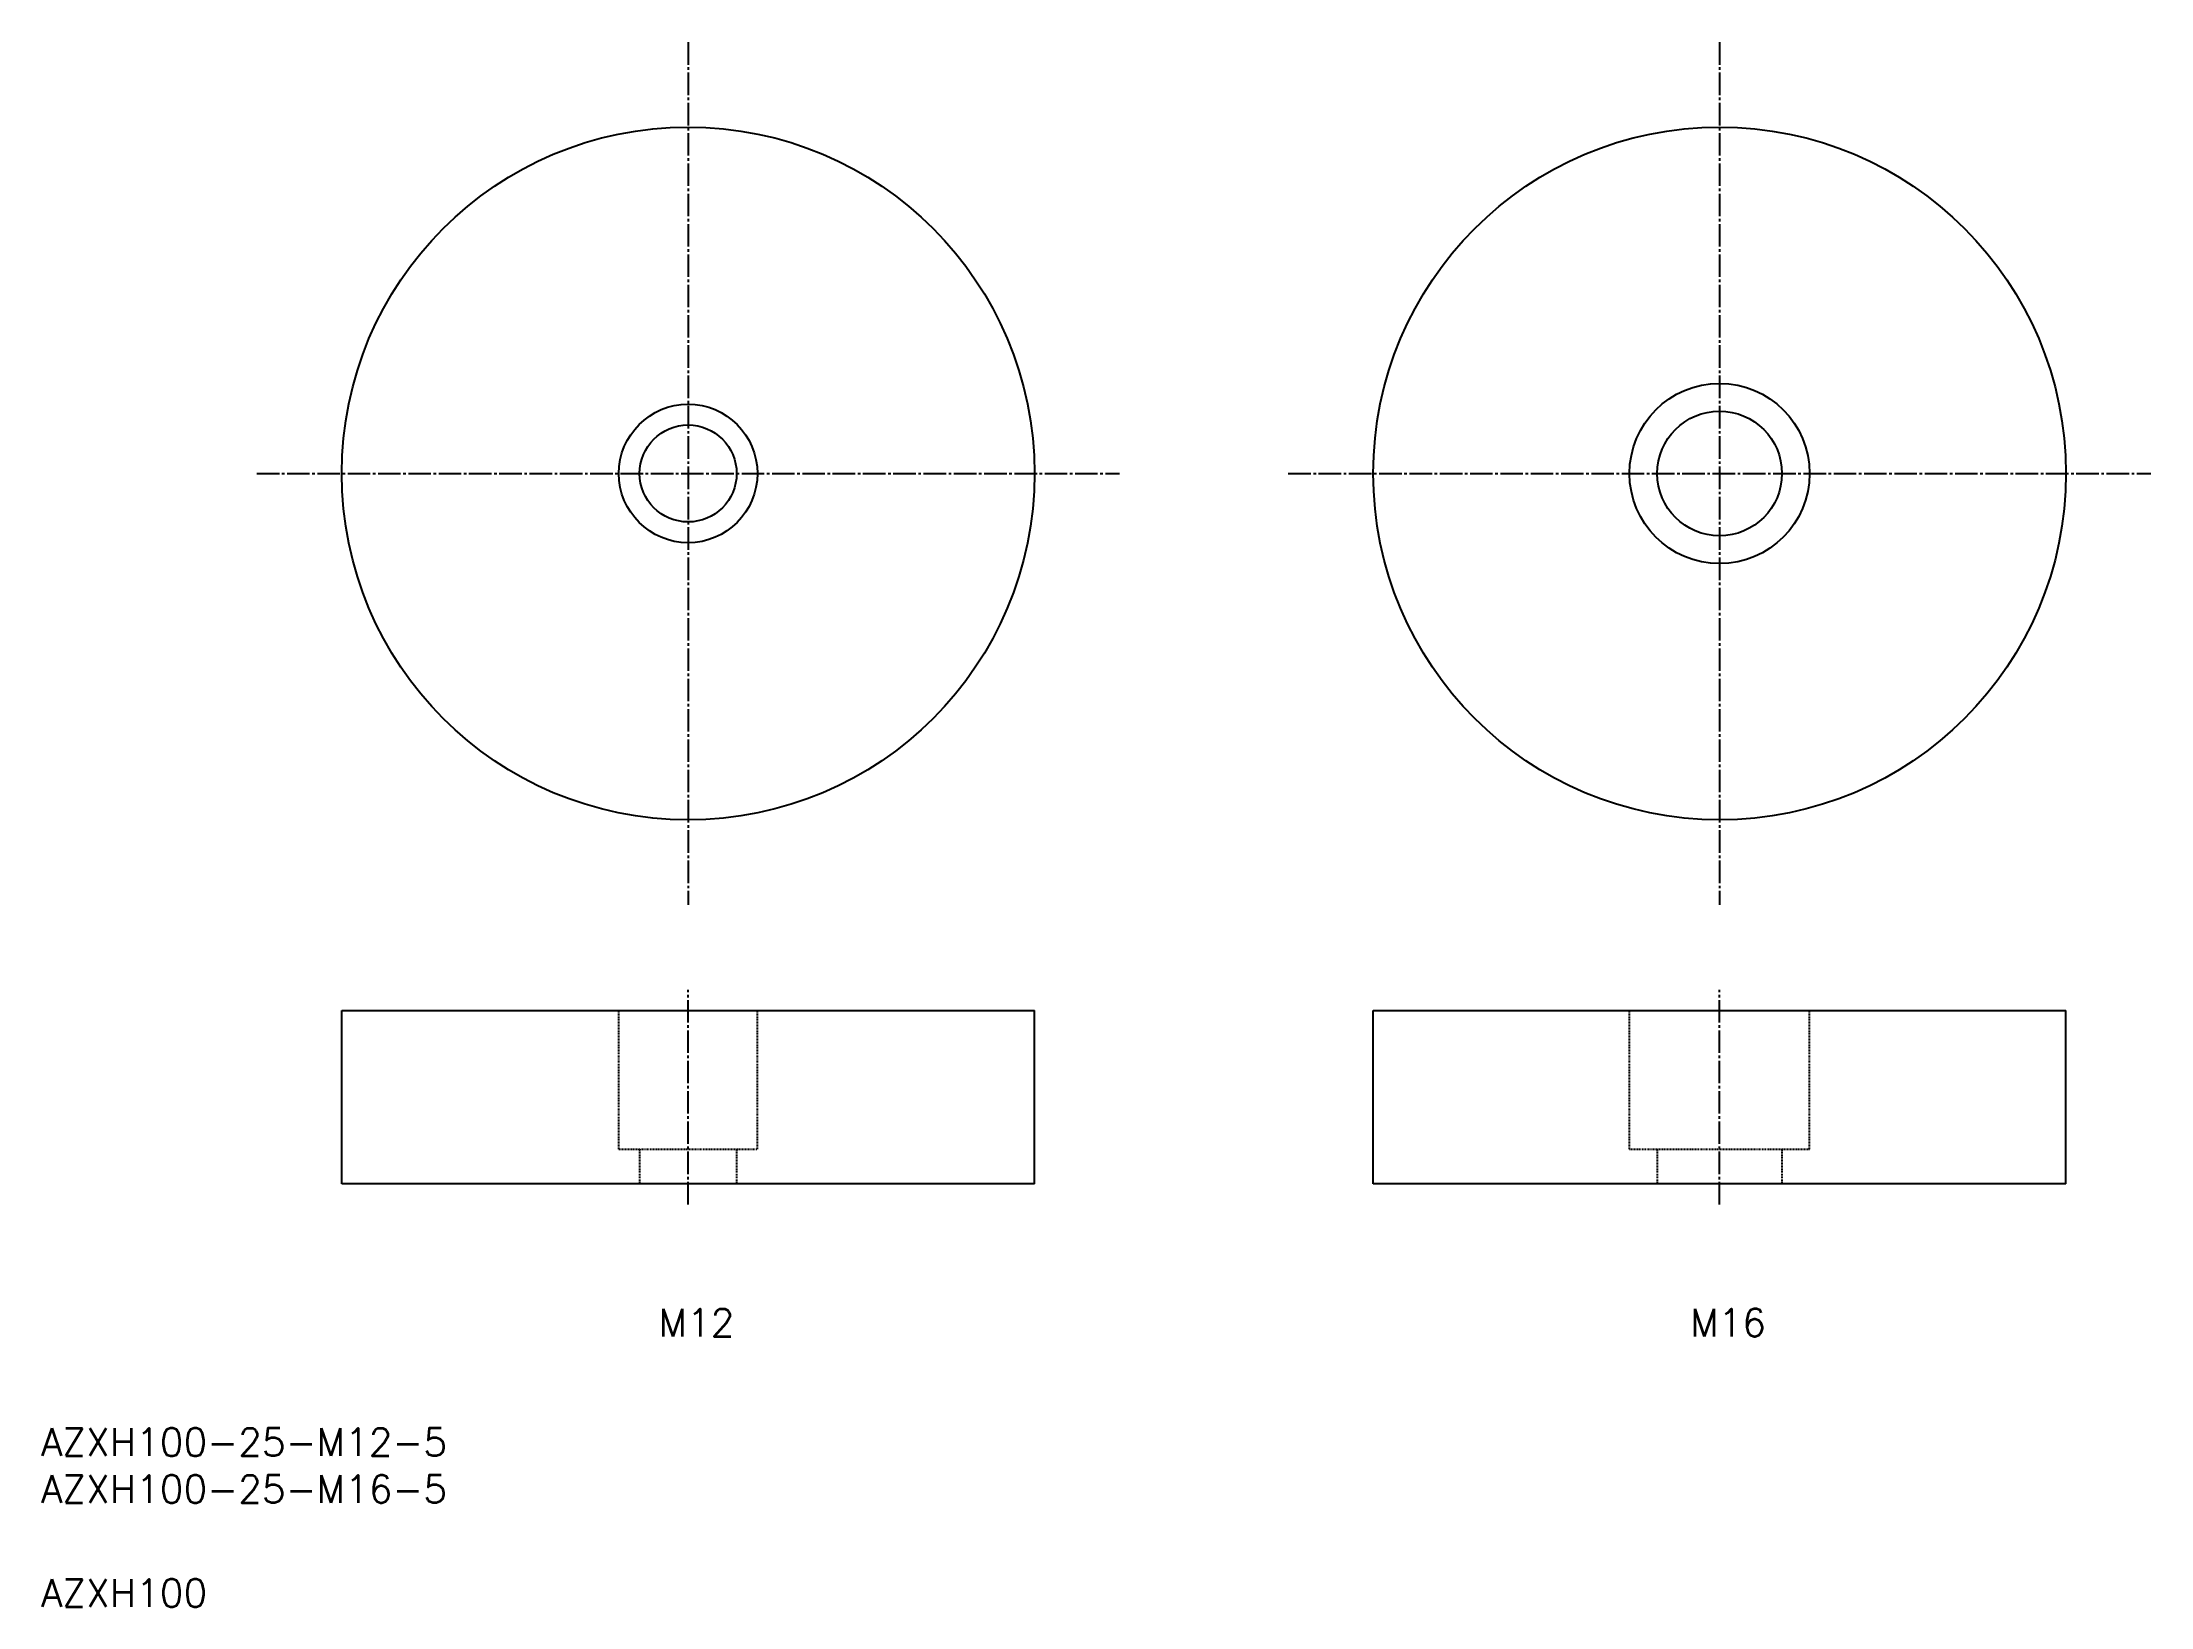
# Model space of a CAD drawing. Extents: x 10 to 315, y 10 to 236.
import ezdxf

# ---------------------------------------------------------------- set-up
doc = ezdxf.new("R2010")
doc.units = 0
doc.header["$LTSCALE"] = 0.25
doc.linetypes.add('CENTER', pattern=[17.5, 13, -1.5, 1.5, -1.5])
doc.linetypes.add('DASHED', pattern=[0.75, 0.5, -0.25])
doc.layers.get('0').update_dxf_attribs({"linetype": 'CONTINUOUS'})
doc.layers.add('CENTER', color=1, linetype='CENTER')
doc.styles.get("Standard").update_dxf_attribs({"font": 'txt', "bigfont": 'BIGFONT'})

msp = doc.modelspace()

# ---------------------------------------------------------------- linework, layer by layer
for p, q in [((53.42, 96.07), (153.42, 96.07)), ((53.42, 71.07), (53.42, 96.07)), ((153.42, 71.07), (153.42, 96.07)), ((202.32, 96.07), (302.32, 96.07)), ((202.32, 71.07), (202.32, 96.07)), ((302.32, 71.07), (302.32, 96.07)), ((153.42, 71.07), (53.42, 71.07)), ((302.32, 71.07), (202.32, 71.07))]:
    msp.add_line(p, q)
at = {"color": 3, "linetype": 'DASHED'}
for p, q in [((93.42, 76.07), (93.42, 96.07)), ((113.42, 76.07), (113.42, 96.07)), ((239.32, 76.07), (239.32, 96.07)), ((265.32, 76.07), (265.32, 96.07)), ((93.42, 76.07), (113.42, 76.07)), ((96.42, 76.07), (96.42, 71.07)), ((110.42, 76.07), (110.42, 71.07)), ((239.32, 76.07), (265.32, 76.07)), ((243.32, 76.07), (243.32, 71.07)), ((261.32, 76.07), (261.32, 71.07))]:
    msp.add_line(p, q, dxfattribs=at)
for centre, radius in [((103.42, 173.58), 50), ((252.32, 173.58), 50), ((252.32, 173.58), 13), ((103.42, 173.58), 10), ((103.42, 173.58), 7), ((252.32, 173.58), 9)]:
    msp.add_circle(centre, radius)
at = {"layer": 'CENTER', "color": 1, "linetype": 'CENTER'}
for p, q in [((103.42, 235.83), (103.42, 111.32)), ((252.32, 235.83), (252.32, 111.32)), ((41.16, 173.58), (165.68, 173.58)), ((190.06, 173.58), (314.57, 173.58))]:
    msp.add_line(p, q, dxfattribs=at)
at = {"layer": 'CENTER'}
for p, q in [((103.42, 68.07), (103.42, 99.07)), ((252.32, 68.07), (252.32, 99.07))]:
    msp.add_line(p, q, dxfattribs=at)

# ---------------------------------------------------------------- texts
for s, p in [('M12', (99.14, 49.02)), ('M16', (248.04, 49.02))]:
    msp.add_text(s, height=4).set_placement(p)
at = {"color": 7, "linetype": 'CONTINUOUS'}
for s, p in [('AZXH100-25-M12-5', (10, 31.77)), ('AZXH100-25-M16-5', (10, 25)), ('AZXH100', (10, 10))]:
    msp.add_text(s, height=4, dxfattribs=at).set_placement(p)

doc.saveas('drawing.dxf')
